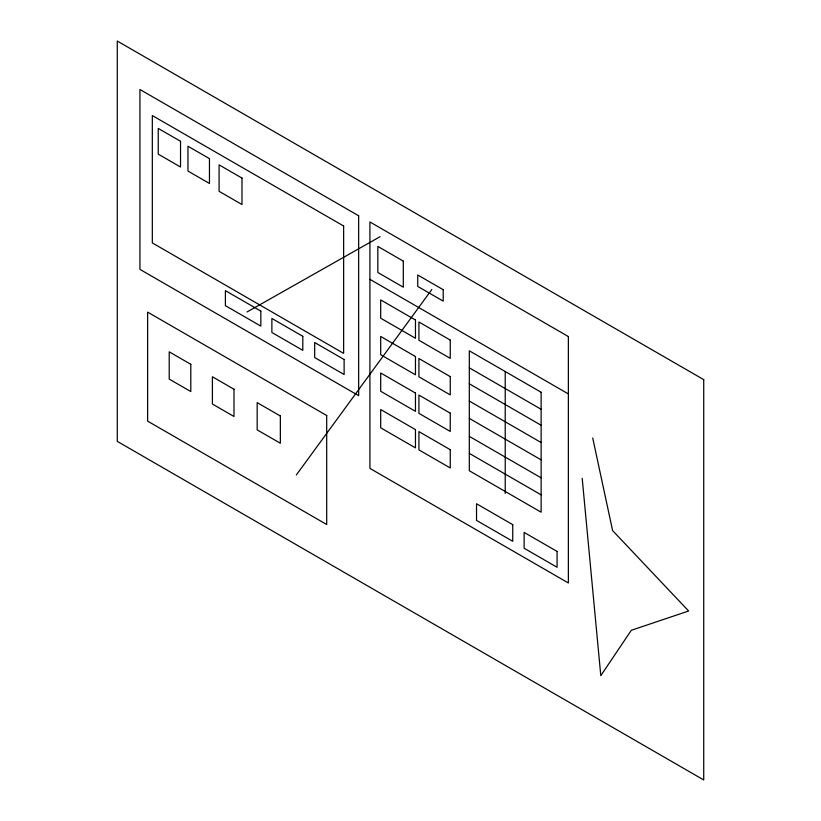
<?xml version="1.0" encoding="UTF-8"?>
<svg xmlns="http://www.w3.org/2000/svg" width="821" height="821" viewBox="0 0 821 821"><rect width="100%" height="100%" fill="white"/><g stroke="black" fill="none" stroke-linecap="round" stroke-linejoin="round"><path stroke-width="1.23" d="M296.319 474.979L431.805 289.515M247.08 311.959L380.082 236.684M369.912 279.345L568.368 393.926M469.314 367.829L541.131 409.289M469.314 383.797L541.131 425.257M469.314 401.059L541.131 442.529M469.314 418.402L541.131 459.863M469.314 436.372L541.131 477.843M469.314 453.387L541.131 494.847M592.721 438.014L612.61 530.582L688.624 610.998L631.328 630.282L600.798 675.683L582.192 478.294M505.223 371.533L505.223 493.431M703.72 379.63L117.28 41.05L117.28 441.37L703.72 779.95L703.72 379.63M568.368 336.538L369.912 221.957L369.912 468.391L568.368 582.972L568.368 336.538M358.654 215.779L139.939 89.499L139.939 269.38L358.654 395.66L358.654 215.779M343.63 226.001L152.326 115.556L152.326 242.913L343.63 353.358L343.63 226.001M403.306 261.119L377.834 246.413L377.834 272.49L403.306 287.196L403.306 261.119M443.207 289.69L417.735 274.994L417.735 286.416L443.207 301.112L443.207 289.69M180.528 141.284L158.248 128.425L158.248 154.153L180.528 167.012L180.528 141.284M209.458 158.648L187.958 146.23L187.958 171.055L209.458 183.473L209.458 158.648M241.99 178.085L219.084 164.857L219.084 191.303L241.99 204.521L241.99 178.085M541.131 392.264L469.314 350.803L469.314 470.741L541.131 512.201L541.131 392.264M415.467 319.995L380.687 299.922L380.687 318.189L415.467 338.262L415.467 319.995M450.247 340.079L418.926 321.996L418.926 340.263L450.247 358.346L450.247 340.079M415.467 356.54L380.687 336.456L380.687 354.723L415.467 374.807L415.467 356.54M450.247 376.613L418.926 358.531L418.926 376.808L450.247 394.88L450.247 376.613M415.467 393.074L380.687 372.991L380.687 391.268L415.467 411.342L415.467 393.074M450.247 413.158L418.926 395.075L418.926 413.343L450.247 431.425L450.247 413.158M260.832 311.097L225.395 290.644L225.395 305.658L260.832 326.122L260.832 311.097M344.122 359.516L314.679 342.521L314.679 357.535L344.122 374.54L344.122 359.516M302.805 336.312L271.874 318.456L271.874 332.495L302.805 350.341L302.805 336.312M415.467 429.609L380.687 409.535L380.687 427.803L415.467 447.886L415.467 429.609M450.247 449.692L418.926 431.61L418.926 449.877L450.247 467.96L450.247 449.692M326.696 415.508L147.626 312.124L147.626 421.132L326.696 524.516L326.696 415.508M512.745 524.67L476.529 503.755L476.529 520.401L512.745 541.306L512.745 524.67M557.069 551.435L524.126 532.408L524.126 548.243L557.069 567.26L557.069 551.435M190.811 364.308L169.218 351.84L169.218 379.097L190.811 391.555L190.811 364.308M233.995 389.236L212.403 376.767L212.403 404.024L233.995 416.493L233.995 389.236M280.351 416.001L257.168 402.618L257.168 429.865L280.351 443.248L280.351 416.001"/></g></svg>
